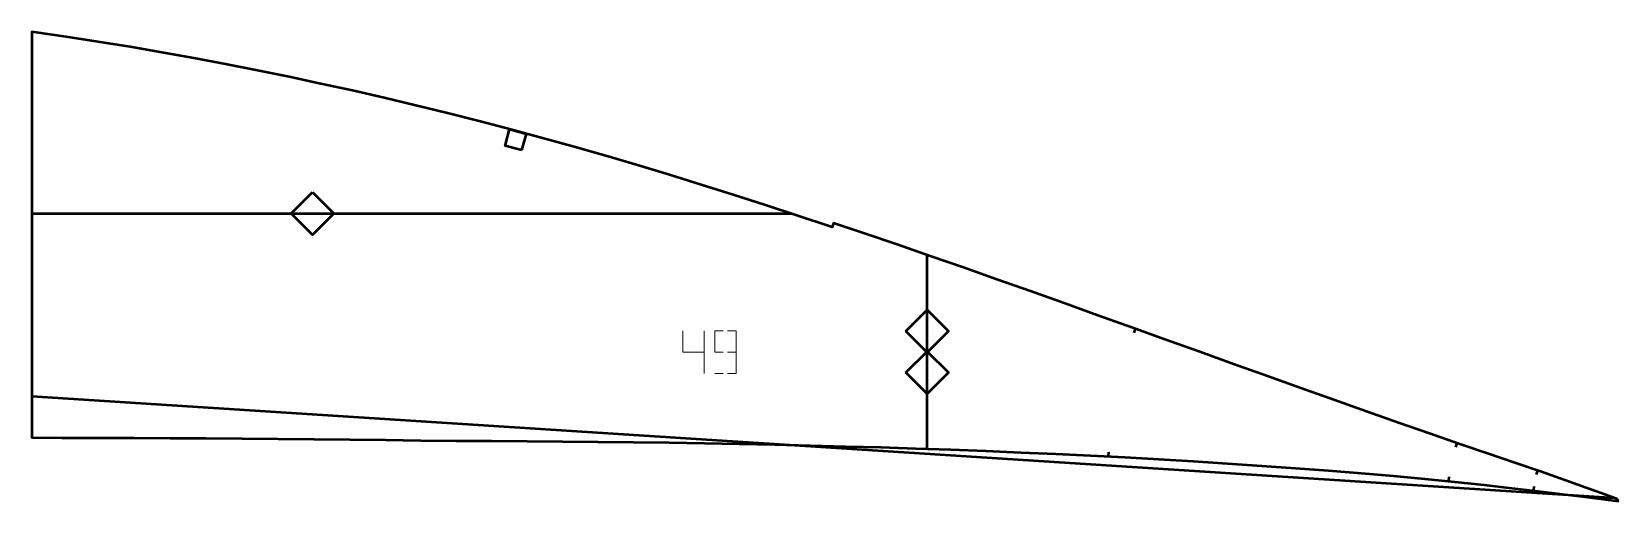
# Model space of a CAD drawing. Header units: metres. Extents: x 385 to 757, y 133 to 243.
import ezdxf

# ---------------------------------------------------------------- set-up
doc = ezdxf.new("R2010")
doc.units = ezdxf.units.M
doc.layers.add('Layer', color=1, linetype='Continuous', lineweight=50)
doc.layers.add('NumLabel', color=1, linetype='Continuous', lineweight=15)

msp = doc.modelspace()

# ---------------------------------------------------------------- linework, layer by layer
at = {"layer": 'Layer', "color": 7}
for p, q in [((385.25, 200), (563.24, 200)), ((445.09, 200), (457.09, 200)), ((595.19, 144.82), (595.19, 190.25)), ((595.19, 166.4), (595.19, 178.4)), ((595.19, 156.67), (595.19, 168.67)), ((385.25, 157.14), (756.37, 133.28))]:
    msp.add_line(p, q, dxfattribs=at)
at = {"layer": 'Layer'}
for p, q in [((643.95, 172.96), (643.62, 172.02)), ((719.33, 146.16), (719, 145.22)), ((637.66, 144.05), (637.58, 143.05)), ((717.48, 138.22), (717.38, 137.23)), ((738.25, 139.69), (737.93, 138.75)), ((737.35, 136.01), (737.26, 135.01))]:
    msp.add_line(p, q, dxfattribs=at)
for points in [[(757.02, 133.04), (754.22, 134.05), (749.65, 135.69), (744.62, 137.48), (739.14, 139.39), (733.18, 141.42), (726.78, 143.61), (720, 145.93), (712.93, 148.38), (705.62, 150.93), (698.12, 153.56), (690.48, 156.27), (682.73, 159.03), (674.9, 161.83), (667, 164.67), (659.06, 167.52), (651.09, 170.39), (643.13, 173.26), (635.17, 176.11), (627.24, 178.95), (619.35, 181.76), (611.49, 184.54), (603.66, 187.3), (595.88, 190.01), (588.13, 192.69), (580.43, 195.32), (573.18, 197.76), (572.86, 196.81), (572.45, 196.95), (564.83, 199.48), (557.25, 201.96), (549.71, 204.38), (542.2, 206.74), (534.72, 209.05), (527.25, 211.29), (519.81, 213.48), (512.38, 215.6), (504.95, 217.67), (497.54, 219.68), (490.13, 221.62), (482.71, 223.51), (475.3, 225.33), (467.89, 227.1), (460.46, 228.8), (453.04, 230.44), (445.6, 232.03), (438.16, 233.55), (430.71, 235.02), (423.25, 236.42), (415.79, 237.77), (408.32, 239.05), (400.84, 240.27), (393.35, 241.44), (385.85, 242.54), (385.25, 242.62), (385.25, 147.44), (392.33, 147.41), (400.81, 147.38), (409.27, 147.36), (417.72, 147.32), (426.16, 147.27), (434.61, 147.21), (443.05, 147.15), (451.46, 147.09), (459.82, 147.01), (468.16, 146.9), (476.49, 146.79), (484.78, 146.71), (493.07, 146.66), (501.37, 146.62), (509.67, 146.56), (517.99, 146.47), (526.33, 146.36), (534.67, 146.26), (542.96, 146.14), (551.2, 145.99), (559.45, 145.8), (567.74, 145.59), (576.04, 145.38), (584.3, 145.16), (592.51, 144.92), (600.68, 144.63), (608.88, 144.31), (617.1, 143.96), (625.31, 143.62), (633.43, 143.26), (641.47, 142.86), (649.49, 142.41), (657.53, 141.9), (665.59, 141.38), (673.59, 140.85), (681.48, 140.3), (689.27, 139.71), (696.94, 139.09), (704.47, 138.44), (711.8, 137.77), (718.89, 137.08), (725.7, 136.36), (732.21, 135.61), (738.38, 134.88), (744.12, 134.18), (749.4, 133.52), (754.21, 132.9), (757.16, 132.51), (757.02, 133.04)], [(500.07, 214.85), (496.21, 215.89), (497.26, 219.75), (501.12, 218.71), (500.07, 214.85)], [(451.09, 205), (456.09, 200), (451.09, 195), (446.09, 200), (451.09, 205)], [(590.19, 172.4), (595.19, 177.4), (600.19, 172.4), (595.19, 167.4), (590.19, 172.4)], [(590.19, 162.67), (595.19, 167.67), (600.19, 162.67), (595.19, 157.67), (590.19, 162.67)]]:
    msp.add_lwpolyline(points, close=True, dxfattribs=at)
at = {"layer": 'NumLabel', "color": 1}
for points in [[(537.87, 172.47), (537.87, 167.47), (542.87, 167.47), (542.87, 172.47), (542.87, 162.47)], [(547.37, 167.47), (545.37, 167.47), (545.37, 172.47), (547.37, 172.47)], [(548.37, 172.47), (550.37, 172.47), (550.37, 162.47), (548.37, 162.47)], [(550.37, 167.47), (548.37, 167.47)], [(547.37, 162.47), (545.37, 162.47)]]:
    msp.add_lwpolyline(points, dxfattribs=at)

doc.saveas('drawing.dxf')
